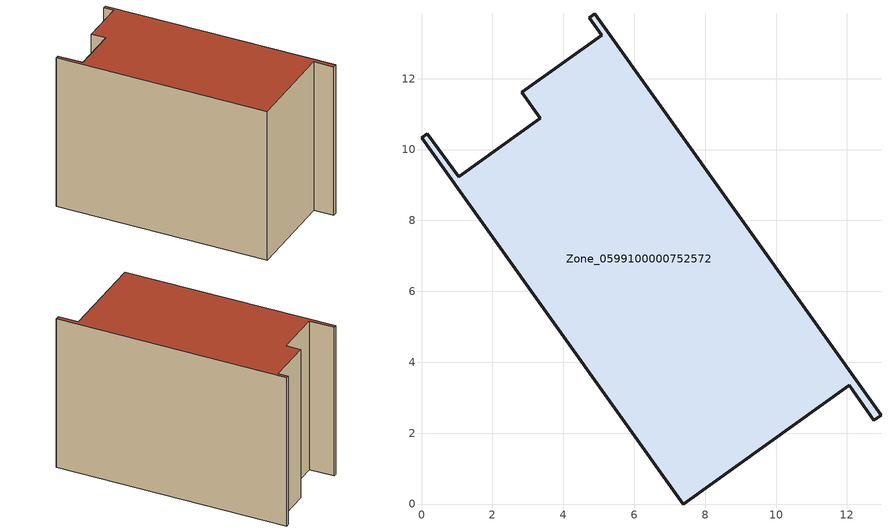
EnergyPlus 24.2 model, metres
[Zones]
Zone_0599100000752572
 floor ground (C_G): 12.06,3.35 7.39,0 0,10.33 0.16,10.45 1.04,9.23 3.35,10.88 2.83,11.61 5.08,13.22 4.73,13.71 4.89,13.82 12.96,2.51 12.76,2.37 z0
 wall outside (C_F): 4.73,13.71 5.08,13.22 2.83,11.61 3.35,10.88 1.04,9.23 0.16,10.45 0,10.33 7.39,0 12.06,3.35 12.76,2.37 12.96,2.51 4.89,13.82 4.73,13.71 z0:9.4
 roof outside (C_R): 12.06,3.35 12.76,2.37 12.96,2.51 4.89,13.82 4.73,13.71 5.08,13.22 2.83,11.61 3.35,10.88 1.04,9.23 0.16,10.45 0,10.33 7.39,0 z9.4
[BUILDING]
Pand.0599100000752572: North Axis=0; Terrain=City; Loads Convergence Tolerance Value=0.04; Temperature Convergence Tolerance Value=0.4; Solar Distribution=FullExterior; Maximum Number of Warmup Days=25; Minimum Number of Warmup Days=1
[Site:Location]
Rotterdam.The.Hague.AP_ZH_NLD Design_Conditions: Latitude=51.96; Longitude=4.45; Time Zone=1; Elevation=-4.5
[SITE:GROUNDTEMPERATURE:BUILDINGSURFACE]
18, 18, 18, 18, 18, 18, 18, 18, 18, 18, 18, 18
[MATERIAL] Thermal Absorptance=0.9; Solar Absorptance=0.7; Visible Absorptance=0.7
Name | Roughness | Thickness | Conductivity | Density | Specific Heat
G.TI.2006-2014 | MediumSmooth | 0.15 | 0.06 | 540 | 1210
F.TI.2006-2014 | Rough | 0.3 | 0.12 | 1920 | 840
R.TI.2006-2014 | MediumRough | 0.2 | 0.08 | 1500 | 1000
[CONSTRUCTION]
C_G: G.TI.2006-2014
C_F: F.TI.2006-2014
C_R: R.TI.2006-2014
[ZONE]
Zone_0599100000752572: Type=1; Multiplier=1; Ceiling Height=Autocalculate; Volume=Autocalculate; Floor Area=autocalculate; Part of Total Floor Area=Yes
[ZONEINFILTRATION:DESIGNFLOWRATE]
Infil_Zone_0599100000752572: Zone or ZoneList or Space or SpaceList=Zone_0599100000752572; Schedule=AlwaysOn; Design Flow Rate Calculation Method=Flow/Area; Flow Rate per Floor Area=0.0015; Constant Term Coefficient=1; Temperature Term Coefficient=0; Velocity Term Coefficient=0; Velocity Squared Term Coefficient=0
[HVACTEMPLATE:ZONE:IDEALLOADSAIRSYSTEM]
Zone_0599100000752572: Maximum Heating Supply Air Temperature=50; Minimum Cooling Supply Air Temperature=13; Maximum Heating Supply Air Humidity Ratio=0.0156; Minimum Cooling Supply Air Humidity Ratio=0.0077; Heating Limit=NoLimit; Cooling Limit=NoLimit; Dehumidification Control Type=ConstantSensibleHeatRatio; Cooling Sensible Heat Ratio=0.7; Dehumidification Setpoint=60; Humidification Control Type=None; Humidification Setpoint=30; Outdoor Air Method=None; Outdoor Air Flow Rate per Person=0.00944; Outdoor Air Flow Rate per Zone Floor Area=0; Outdoor Air Flow Rate per Zone=0; Demand Controlled Ventilation Type=None; Outdoor Air Economizer Type=NoEconomizer; Heat Recovery Type=None; Sensible Heat Recovery Effectiveness=0.7; Latent Heat Recovery Effectiveness=0.65
[ZONECONTROL:THERMOSTAT]
ThermostatControl_Zone_0599100000752572: Zone or ZoneList=Zone_0599100000752572; Control Type Schedule=DualSetpointControlType; Control 1=Thermostat_Zone_0599100000752572; Temperature Difference Between Cutout And Setpoint=0
[THERMOSTATSETPOINT:DUALSETPOINT]
Thermostat_Zone_0599100000752572: Heating Setpoint Temperature Schedule=HeatingSetpoint_Zone_0599100000752572; Cooling Setpoint Temperature Schedule=CoolingSetpoint_Zone_0599100000752572
[SCHEDULE:COMPACT]
HeatingSetpoint_Zone_0599100000752572: Through: 12/31, For: AllDays, Until: 24:00, 21
CoolingSetpoint_Zone_0599100000752572: Through: 12/31, For: AllDays, Until: 24:00, 24
DualSetpointControlType: Through: 12/31, For: AllDays, Until: 24:00, 4
AlwaysOn: Through: 12/31, For: AllDays, Until: 24:00, 1
